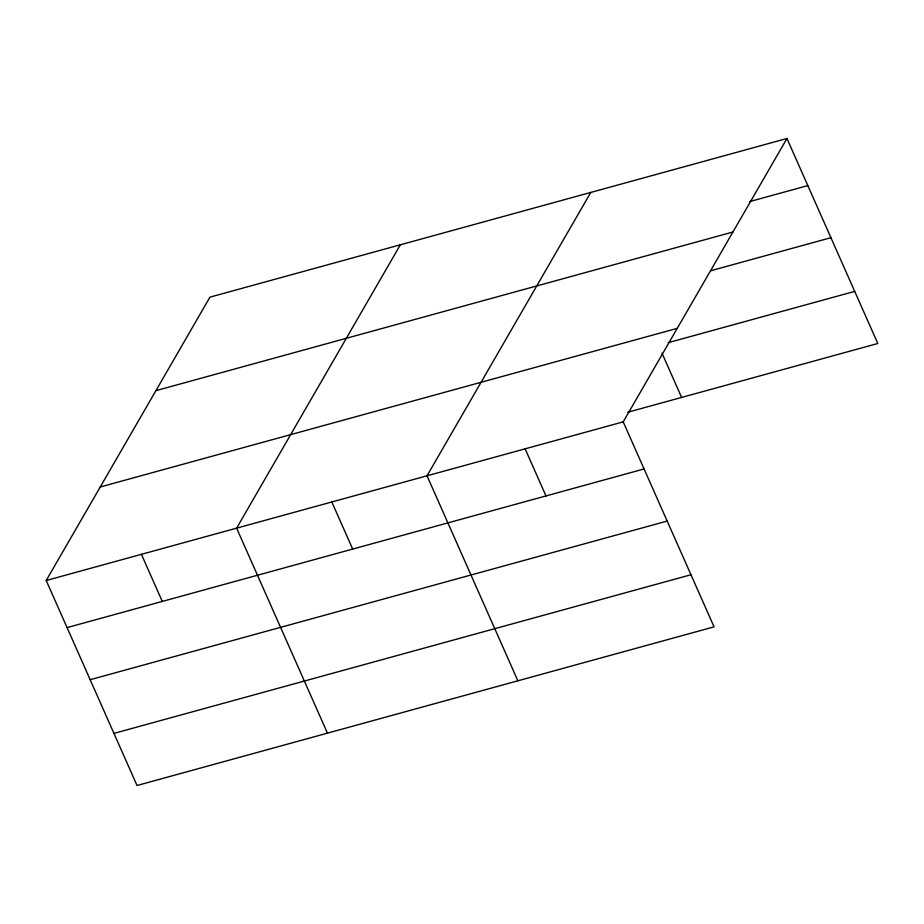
<?xml version="1.0" encoding="UTF-8"?>
<svg xmlns="http://www.w3.org/2000/svg" width="924" height="924" viewBox="0 0 924 924"><rect width="100%" height="100%" fill="white"/><g stroke="black" fill="none" stroke-linecap="round" stroke-linejoin="round"><path stroke-width="1.39" d="M786.959 138.496L623.215 421.864L714.056 626.853L137.041 785.504L46.2 580.503L209.944 297.147L786.959 138.496L877.8 343.497L627.8 412.231M400.358 244.791L236.613 528.158L327.454 733.148M590.771 192.446L427.027 475.802L517.867 680.792M749.803 201.548L807.83 185.597M155.913 390.656L732.928 232.005M710.718 270.755L830.919 237.699M100.231 486.994L677.246 328.355M668.191 342.665L854.712 291.383M46.2 580.503L623.215 421.864M67.071 627.604L644.086 468.953M90.159 679.706L667.174 521.067M113.952 733.39L690.967 574.751M661.988 353.141L681.612 397.436M525.121 448.833L545.992 495.922M331.82 501.975L352.691 549.075M141.407 554.331L162.278 601.42"/></g></svg>
